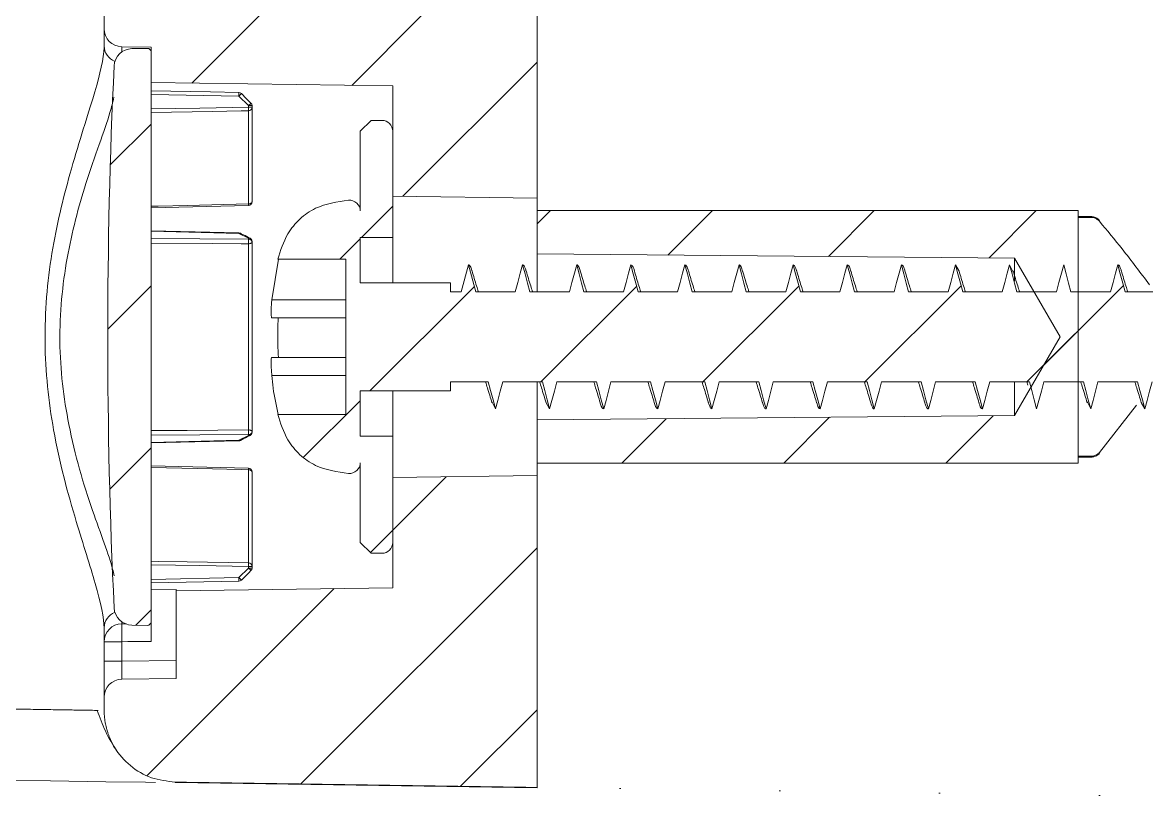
# Model space of a CAD drawing. Extents: x 1522 to 1942, y -990 to -693.
# Drawn here: x 1758.82 to 1765.05, y -825.27 to -820.87 of the extents above; entities that cross this region are included whole.
import ezdxf

# ---------------------------------------------------------------- set-up
doc = ezdxf.new("R2010")
doc.units = 0
doc.header["$LTSCALE"] = 7
doc.header["$MEASUREMENT"] = 0
doc.layers.get('0').update_dxf_attribs({"color": 2, "linetype": 'CONTINUOUS'})
pattern_1 = [(45, (1635.147, -811.1122), (-0.4490128, 0.4490128), [])]

msp = doc.modelspace()

# ---------------------------------------------------------------- hatches: boundary and pattern name
at = {"linetype": 'Continuous', "lineweight": 0}
h = msp.add_hatch(dxfattribs=at)
h.set_pattern_fill('ANSI31', color=2, scale=0.2, style=0)
h.set_pattern_definition(pattern_1)
edge = h.paths.add_edge_path(flags=0)
edge.add_line((1759.531, -801.022), (1759.531, -801.2184))
edge.add_line((1759.531, -801.2184), (1759.3696, -801.2206))
edge.add_arc((1759.371, -801.3206), 0.1, 90.8, 180)
edge.add_line((1759.271, -801.3206), (1759.271, -820.9034))
edge.add_arc((1759.371, -820.9034), 0.1, 180, 269.2)
edge.add_line((1759.3696, -821.0034), (1759.531, -821.0057))
edge.add_line((1759.531, -821.0057), (1759.531, -821.202))
edge.add_line((1759.531, -821.202), (1760.871, -821.2207))
edge.add_line((1760.871, -821.2207), (1760.871, -821.832))
edge.add_line((1760.871, -821.832), (1761.671, -821.8432))
edge.add_line((1761.671, -821.8432), (1761.671, -820.8344))
edge.add_line((1761.671, -820.8344), (1760.2682, -820.8148))
edge.add_arc((1760.271, -820.6148), 0.2, 180, 269.2, ccw=False)
edge.add_line((1760.071, -820.6148), (1760.071, -801.6093))
edge.add_arc((1760.271, -801.6093), 0.2, 90.8, 180, ccw=False)
edge.add_line((1760.2682, -801.4093), (1761.671, -801.3897))
edge.add_line((1761.671, -801.3897), (1761.671, -800.2009))
edge.add_line((1761.671, -800.2009), (1760.871, -800.212))
edge.add_line((1760.871, -800.212), (1760.871, -801.0033))
edge.add_line((1760.871, -801.0033), (1759.531, -801.022))
h = msp.add_hatch(dxfattribs=at)
h.set_pattern_fill('ANSI31', color=2, scale=0.2, style=0)
h.set_pattern_definition(pattern_1)
edge = h.paths.add_edge_path(flags=0)
edge.add_arc((1759.4263, -821.1139), 0.1, 91, 177.29803)
edge.add_arc((1791.1715, -822.612), 31.8805, 177.29803, 182.70197)
edge.add_arc((1759.4263, -824.1102), 0.1, 182.70197, 269)
edge.add_line((1759.4246, -824.2102), (1759.5107, -824.2117))
edge.add_arc((1759.511, -824.1917), 0.02, 269, 360)
edge.add_line((1759.531, -824.1917), (1759.531, -821.0324))
edge.add_arc((1759.511, -821.0324), 0.02, 0, 91)
edge.add_line((1759.5107, -821.0124), (1759.4246, -821.0139))
h = msp.add_hatch(dxfattribs=at)
h.set_pattern_fill('ANSI31', color=2, scale=0.2, style=0)
h.set_pattern_definition(pattern_1)
edge = h.paths.add_edge_path(flags=0)
edge.add_line((1761.291, -822.212), (1761.2508, -822.362))
edge.add_line((1761.2508, -822.362), (1761.191, -822.362))
edge.add_line((1761.191, -822.362), (1761.191, -822.312))
edge.add_line((1761.191, -822.312), (1760.691, -822.312))
edge.add_line((1760.691, -822.312), (1760.691, -822.062))
edge.add_line((1760.691, -822.062), (1760.871, -822.062))
edge.add_line((1760.871, -822.062), (1760.871, -821.472))
edge.add_arc((1760.811, -821.472), 0.06, 0, 90)
edge.add_line((1760.811, -821.412), (1760.751, -821.412))
edge.add_line((1760.751, -821.412), (1760.691, -821.472))
edge.add_line((1760.691, -821.472), (1760.691, -821.9142))
edge.add_arc((1760.631, -821.9142), 0.06, 0, 94.37793)
edge.add_spline(control_points=[(1760.6264, -821.8544), (1760.404, -821.8714), (1760.288, -821.9804), (1760.2333, -822.182)], knot_values=[0.055884, 0.055884, 0.055884, 0.055884, 0.659342, 0.659342, 0.659342, 0.659342], weights=[1, 1, 1, 1], degree=3, periodic=0)
edge.add_line((1760.2333, -822.182), (1760.611, -822.182))
edge.add_line((1760.611, -822.182), (1760.611, -823.042))
edge.add_line((1760.611, -823.042), (1760.2333, -823.042))
edge.add_spline(control_points=[(1760.2333, -823.042), (1760.288, -823.2436), (1760.404, -823.3526), (1760.6264, -823.3697)], knot_values=[0.340658, 0.340658, 0.340658, 0.340658, 0.944116, 0.944116, 0.944116, 0.944116], weights=[1, 1, 1, 1], degree=3, periodic=0)
edge.add_arc((1760.631, -823.3098), 0.06, 265.62207, 360)
edge.add_line((1760.691, -823.3098), (1760.691, -823.752))
edge.add_line((1760.691, -823.752), (1760.751, -823.812))
edge.add_line((1760.751, -823.812), (1760.811, -823.812))
edge.add_arc((1760.811, -823.752), 0.06, 270, 360)
edge.add_line((1760.871, -823.752), (1760.871, -823.162))
edge.add_line((1760.871, -823.162), (1760.691, -823.162))
edge.add_line((1760.691, -823.162), (1760.691, -822.912))
edge.add_line((1760.691, -822.912), (1761.191, -822.912))
edge.add_line((1761.191, -822.912), (1761.191, -822.862))
edge.add_line((1761.191, -822.862), (1761.4008, -822.862))
edge.add_line((1761.4008, -822.862), (1761.441, -823.012))
edge.add_line((1761.441, -823.012), (1761.4812, -822.862))
edge.add_line((1761.4812, -822.862), (1761.7008, -822.862))
edge.add_line((1761.7008, -822.862), (1761.741, -823.012))
edge.add_line((1761.741, -823.012), (1761.7812, -822.862))
edge.add_line((1761.7812, -822.862), (1762.0008, -822.862))
edge.add_line((1762.0008, -822.862), (1762.041, -823.012))
edge.add_line((1762.041, -823.012), (1762.0812, -822.862))
edge.add_line((1762.0812, -822.862), (1762.3008, -822.862))
edge.add_line((1762.3008, -822.862), (1762.341, -823.012))
edge.add_line((1762.341, -823.012), (1762.3812, -822.862))
edge.add_line((1762.3812, -822.862), (1762.6008, -822.862))
edge.add_line((1762.6008, -822.862), (1762.641, -823.012))
edge.add_line((1762.641, -823.012), (1762.6812, -822.862))
edge.add_line((1762.6812, -822.862), (1762.9008, -822.862))
edge.add_line((1762.9008, -822.862), (1762.941, -823.012))
edge.add_line((1762.941, -823.012), (1762.9812, -822.862))
edge.add_line((1762.9812, -822.862), (1763.2008, -822.862))
edge.add_line((1763.2008, -822.862), (1763.241, -823.012))
edge.add_line((1763.241, -823.012), (1763.2812, -822.862))
edge.add_line((1763.2812, -822.862), (1763.5008, -822.862))
edge.add_line((1763.5008, -822.862), (1763.541, -823.012))
edge.add_line((1763.541, -823.012), (1763.5812, -822.862))
edge.add_line((1763.5812, -822.862), (1763.8008, -822.862))
edge.add_line((1763.8008, -822.862), (1763.841, -823.012))
edge.add_line((1763.841, -823.012), (1763.8812, -822.862))
edge.add_line((1763.8812, -822.862), (1764.1008, -822.862))
edge.add_line((1764.1008, -822.862), (1764.141, -823.012))
edge.add_line((1764.141, -823.012), (1764.1812, -822.862))
edge.add_line((1764.1812, -822.862), (1764.4008, -822.862))
edge.add_line((1764.4008, -822.862), (1764.441, -823.012))
edge.add_line((1764.441, -823.012), (1764.4812, -822.862))
edge.add_line((1764.4812, -822.862), (1764.7008, -822.862))
edge.add_line((1764.7008, -822.862), (1764.741, -823.012))
edge.add_line((1764.741, -823.012), (1764.7812, -822.862))
edge.add_line((1764.7812, -822.862), (1765.0008, -822.862))
edge.add_line((1765.0008, -822.862), (1765.041, -823.012))
edge.add_line((1765.041, -823.012), (1765.0812, -822.862))
edge.add_line((1765.0812, -822.862), (1765.3008, -822.862))
edge.add_line((1765.3008, -822.862), (1765.341, -823.012))
edge.add_line((1765.341, -823.012), (1765.3812, -822.862))
edge.add_line((1765.3812, -822.862), (1765.6008, -822.862))
edge.add_line((1765.6008, -822.862), (1765.641, -823.012))
edge.add_line((1765.641, -823.012), (1765.6812, -822.862))
edge.add_line((1765.6812, -822.862), (1765.9008, -822.862))
edge.add_line((1765.9008, -822.862), (1765.941, -823.012))
edge.add_line((1765.941, -823.012), (1765.9812, -822.862))
edge.add_line((1765.9812, -822.862), (1766.2008, -822.862))
edge.add_line((1766.2008, -822.862), (1766.241, -823.012))
edge.add_line((1766.241, -823.012), (1766.2812, -822.862))
edge.add_line((1766.2812, -822.862), (1766.5008, -822.862))
edge.add_line((1766.5008, -822.862), (1766.541, -823.012))
edge.add_line((1766.541, -823.012), (1766.5812, -822.862))
edge.add_line((1766.5812, -822.862), (1766.8008, -822.862))
edge.add_line((1766.8008, -822.862), (1766.841, -823.012))
edge.add_line((1766.841, -823.012), (1766.8812, -822.862))
edge.add_line((1766.8812, -822.862), (1767.1008, -822.862))
edge.add_line((1767.1008, -822.862), (1767.141, -823.012))
edge.add_line((1767.141, -823.012), (1767.1812, -822.862))
edge.add_line((1767.1812, -822.862), (1767.4008, -822.862))
edge.add_line((1767.4008, -822.862), (1767.441, -823.012))
edge.add_line((1767.441, -823.012), (1767.4812, -822.862))
edge.add_line((1767.4812, -822.862), (1767.7008, -822.862))
edge.add_line((1767.7008, -822.862), (1767.741, -823.012))
edge.add_line((1767.741, -823.012), (1767.7812, -822.862))
edge.add_line((1767.7812, -822.862), (1767.858, -822.862))
edge.add_line((1767.858, -822.862), (1767.9219, -822.8251))
edge.add_line((1767.9219, -822.8251), (1767.941, -822.8966))
edge.add_line((1767.941, -822.8966), (1767.9672, -822.799))
edge.add_line((1767.9672, -822.799), (1768.291, -822.612))
edge.add_line((1768.291, -822.612), (1767.8672, -822.3673))
edge.add_line((1767.8672, -822.3673), (1767.841, -822.2698))
edge.add_line((1767.841, -822.2698), (1767.8163, -822.362))
edge.add_line((1767.8163, -822.362), (1767.6312, -822.362))
edge.add_line((1767.6312, -822.362), (1767.591, -822.212))
edge.add_line((1767.591, -822.212), (1767.5508, -822.362))
edge.add_line((1767.5508, -822.362), (1767.3312, -822.362))
edge.add_line((1767.3312, -822.362), (1767.291, -822.212))
edge.add_line((1767.291, -822.212), (1767.2508, -822.362))
edge.add_line((1767.2508, -822.362), (1767.0312, -822.362))
edge.add_line((1767.0312, -822.362), (1766.991, -822.212))
edge.add_line((1766.991, -822.212), (1766.9508, -822.362))
edge.add_line((1766.9508, -822.362), (1766.7312, -822.362))
edge.add_line((1766.7312, -822.362), (1766.691, -822.212))
edge.add_line((1766.691, -822.212), (1766.6508, -822.362))
edge.add_line((1766.6508, -822.362), (1766.4312, -822.362))
edge.add_line((1766.4312, -822.362), (1766.391, -822.212))
edge.add_line((1766.391, -822.212), (1766.3508, -822.362))
edge.add_line((1766.3508, -822.362), (1766.1312, -822.362))
edge.add_line((1766.1312, -822.362), (1766.091, -822.212))
edge.add_line((1766.091, -822.212), (1766.0508, -822.362))
edge.add_line((1766.0508, -822.362), (1765.8312, -822.362))
edge.add_line((1765.8312, -822.362), (1765.791, -822.212))
edge.add_line((1765.791, -822.212), (1765.7508, -822.362))
edge.add_line((1765.7508, -822.362), (1765.5312, -822.362))
edge.add_line((1765.5312, -822.362), (1765.491, -822.212))
edge.add_line((1765.491, -822.212), (1765.4508, -822.362))
edge.add_line((1765.4508, -822.362), (1765.2312, -822.362))
edge.add_line((1765.2312, -822.362), (1765.191, -822.212))
edge.add_line((1765.191, -822.212), (1765.1508, -822.362))
edge.add_line((1765.1508, -822.362), (1764.9312, -822.362))
edge.add_line((1764.9312, -822.362), (1764.891, -822.212))
edge.add_line((1764.891, -822.212), (1764.8508, -822.362))
edge.add_line((1764.8508, -822.362), (1764.6312, -822.362))
edge.add_line((1764.6312, -822.362), (1764.591, -822.212))
edge.add_line((1764.591, -822.212), (1764.5508, -822.362))
edge.add_line((1764.5508, -822.362), (1764.3312, -822.362))
edge.add_line((1764.3312, -822.362), (1764.291, -822.212))
edge.add_line((1764.291, -822.212), (1764.2508, -822.362))
edge.add_line((1764.2508, -822.362), (1764.0312, -822.362))
edge.add_line((1764.0312, -822.362), (1763.991, -822.212))
edge.add_line((1763.991, -822.212), (1763.9508, -822.362))
edge.add_line((1763.9508, -822.362), (1763.7312, -822.362))
edge.add_line((1763.7312, -822.362), (1763.691, -822.212))
edge.add_line((1763.691, -822.212), (1763.6508, -822.362))
edge.add_line((1763.6508, -822.362), (1763.4312, -822.362))
edge.add_line((1763.4312, -822.362), (1763.391, -822.212))
edge.add_line((1763.391, -822.212), (1763.3508, -822.362))
edge.add_line((1763.3508, -822.362), (1763.1312, -822.362))
edge.add_line((1763.1312, -822.362), (1763.091, -822.212))
edge.add_line((1763.091, -822.212), (1763.0508, -822.362))
edge.add_line((1763.0508, -822.362), (1762.8312, -822.362))
edge.add_line((1762.8312, -822.362), (1762.791, -822.212))
edge.add_line((1762.791, -822.212), (1762.7508, -822.362))
edge.add_line((1762.7508, -822.362), (1762.5312, -822.362))
edge.add_line((1762.5312, -822.362), (1762.491, -822.212))
edge.add_line((1762.491, -822.212), (1762.4508, -822.362))
edge.add_line((1762.4508, -822.362), (1762.2312, -822.362))
edge.add_line((1762.2312, -822.362), (1762.191, -822.212))
edge.add_line((1762.191, -822.212), (1762.1508, -822.362))
edge.add_line((1762.1508, -822.362), (1761.9312, -822.362))
edge.add_line((1761.9312, -822.362), (1761.891, -822.212))
edge.add_line((1761.891, -822.212), (1761.8508, -822.362))
edge.add_line((1761.8508, -822.362), (1761.6312, -822.362))
edge.add_line((1761.6312, -822.362), (1761.591, -822.212))
edge.add_line((1761.591, -822.212), (1761.5508, -822.362))
edge.add_line((1761.5508, -822.362), (1761.3312, -822.362))
edge.add_line((1761.3312, -822.362), (1761.291, -822.212))
h = msp.add_hatch(dxfattribs=at)
h.set_pattern_fill('ANSI31', color=2, scale=0.2, style=0)
h.set_pattern_definition(pattern_1)
h.paths.add_polyline_path([(1761.671, -823.312), (1764.671, -823.312), (1764.671, -821.912), (1761.671, -821.912), (1761.671, -822.152), (1764.3188, -822.1751), (1764.571, -822.612), (1764.3188, -823.0489), (1761.671, -823.072)], flags=0)
h = msp.add_hatch(dxfattribs=at)
h.set_pattern_fill('ANSI31', color=2, scale=0.2, style=0)
h.set_pattern_definition(pattern_1)
edge = h.paths.add_edge_path(flags=0)
edge.add_ellipse((1768.8507, -822.612), major_axis=(-186.2173, 2.6003), ratio=0.01396082, start_angle=87.183802, end_angle=87.801568)
edge.add_line((1761.671, -825.1101), (1761.671, -823.3809))
edge.add_line((1761.671, -823.3809), (1760.871, -823.392))
edge.add_line((1760.871, -823.392), (1760.871, -824.0033))
edge.add_line((1760.871, -824.0033), (1759.671, -824.0201))
edge.add_line((1759.671, -824.0201), (1759.671, -824.5064))
edge.add_line((1759.671, -824.5064), (1759.3696, -824.5106))
edge.add_arc((1759.371, -824.6106), 0.1, 90.8, 180)
edge.add_line((1759.271, -824.6106), (1759.271, -824.6803))
edge.add_spline(control_points=[(1759.271, -824.6803), (1759.271, -824.6895), (1759.2713, -824.6987), (1759.272, -824.7078), (1759.2721, -824.7106), (1759.2724, -824.7133), (1759.2726, -824.7161), (1759.2731, -824.7216), (1759.2737, -824.7271), (1759.2744, -824.7326), (1759.2751, -824.738), (1759.276, -824.7435), (1759.2769, -824.7489), (1759.2774, -824.7517), (1759.2779, -824.7544), (1759.2784, -824.7571), (1759.2795, -824.7625), (1759.2807, -824.7679), (1759.2819, -824.7733), (1759.2832, -824.7786), (1759.2846, -824.784), (1759.2861, -824.7893), (1759.2869, -824.792), (1759.2876, -824.7946), (1759.2884, -824.7973), (1759.29, -824.8025), (1759.2918, -824.8078), (1759.2936, -824.813), (1759.2954, -824.8182), (1759.2974, -824.8234), (1759.2994, -824.8285), (1759.3076, -824.8491), (1759.3175, -824.8691), (1759.329, -824.888), (1759.3522, -824.9263), (1759.3823, -824.9611), (1759.4168, -824.9896), (1759.4513, -825.018), (1759.4912, -825.0409), (1759.5332, -825.0563), (1759.5752, -825.0718), (1759.6204, -825.0802), (1759.6652, -825.0808)], knot_values=[0, 0, 0, 0, 0.000138, 0.000138, 0.000138, 0.000179, 0.000179, 0.000179, 0.000262, 0.000262, 0.000262, 0.000345, 0.000345, 0.000345, 0.000386, 0.000386, 0.000386, 0.000469, 0.000469, 0.000469, 0.000552, 0.000552, 0.000552, 0.000593, 0.000593, 0.000593, 0.000676, 0.000676, 0.000676, 0.000759, 0.000759, 0.000759, 0.001092, 0.001092, 0.001092, 0.001773, 0.001773, 0.001773, 0.002453, 0.002453, 0.002453, 0.003133, 0.003133, 0.003133, 0.003133], weights=[1, 1, 1, 1, 1, 1, 1, 1, 1, 1, 1, 1, 1, 1, 1, 1, 1, 1, 1, 1, 1, 1, 1, 1, 1, 1, 1, 1, 1, 1, 1, 1, 1, 1, 1, 1, 1, 1, 1, 1, 1, 1, 1], degree=3, periodic=0)

# ---------------------------------------------------------------- linework, layer by layer
at = {"color": 7, "linetype": 'Continuous', "lineweight": 15}
for p, q in [((1759.271, -820.9034), (1759.271, -801.3206)), ((1761.671, -820.8344), (1761.671, -821.8432)), ((1759.271, -820.9984), (1759.271, -820.9034)), ((1759.531, -821.0057), (1759.3696, -821.0034)), ((1759.5107, -821.0124), (1759.4246, -821.0139)), ((1759.531, -821.202), (1759.531, -821.0057)), ((1759.531, -824.1917), (1759.531, -821.0324)), ((1759.531, -821.202), (1760.871, -821.2207)), ((1760.871, -821.832), (1760.871, -821.2207)), ((1760.0185, -821.2767), (1759.531, -821.2674)), ((1760.0714, -821.3299), (1760.0185, -821.2767)), ((1760.0714, -821.3392), (1760.0714, -821.3299)), ((1760.091, -821.3299), (1760.0714, -821.3299)), ((1760.0714, -821.3392), (1760.091, -821.3392)), ((1760.091, -821.3299), (1760.091, -821.3392)), ((1760.091, -821.3392), (1760.091, -821.8635)), ((1760.0714, -821.8752), (1760.0714, -821.3591)), ((1760.691, -821.472), (1760.751, -821.412)), ((1760.811, -821.412), (1760.751, -821.412)), ((1760.691, -821.472), (1760.691, -821.9142)), ((1760.871, -821.472), (1760.871, -822.062)), ((1760.871, -821.832), (1761.671, -821.8432)), ((1761.671, -821.912), (1761.671, -821.8432)), ((1759.531, -821.896), (1760.0715, -821.8836)), ((1761.671, -821.912), (1764.671, -821.912)), ((1761.671, -822.152), (1761.671, -821.912)), ((1764.671, -823.312), (1764.671, -821.912)), ((1764.671, -821.9452), (1764.7441, -821.9452)), ((1764.7441, -821.95), (1764.671, -821.95)), ((1760.0185, -822.0383), (1759.531, -822.0263)), ((1760.0714, -822.0657), (1760.0185, -822.0383)), ((1760.0714, -822.0704), (1760.0714, -822.0657)), ((1760.0714, -823.1282), (1760.0714, -822.0959)), ((1760.091, -822.0831), (1760.091, -822.0877)), ((1760.091, -822.0877), (1760.091, -823.1364)), ((1760.871, -822.062), (1760.691, -822.062)), ((1760.691, -822.312), (1760.691, -822.062)), ((1760.871, -822.312), (1760.871, -822.062)), ((1761.671, -822.152), (1761.671, -822.362)), ((1761.671, -822.152), (1764.3188, -822.1751)), ((1760.2004, -822.4059), (1760.2375, -822.182)), ((1760.2333, -822.182), (1760.611, -822.182)), ((1760.611, -823.042), (1760.611, -822.182)), ((1761.291, -822.212), (1761.2508, -822.362)), ((1761.3312, -822.362), (1761.291, -822.212)), ((1763.991, -822.212), (1764.0112, -822.2487)), ((1764.291, -822.212), (1764.3114, -822.2529)), ((1764.3188, -822.1751), (1764.3188, -822.3041)), ((1764.3188, -822.1751), (1764.571, -822.612)), ((1761.191, -822.312), (1760.691, -822.312)), ((1761.191, -822.362), (1761.191, -822.312)), ((1760.611, -822.4059), (1760.2004, -822.4059)), ((1761.2508, -822.362), (1761.191, -822.362)), ((1761.5508, -822.362), (1761.3312, -822.362)), ((1761.8508, -822.362), (1761.6312, -822.362)), ((1762.1508, -822.362), (1761.9312, -822.362)), ((1762.4508, -822.362), (1762.2312, -822.362)), ((1762.7508, -822.362), (1762.5312, -822.362)), ((1763.0508, -822.362), (1762.8312, -822.362)), ((1763.3508, -822.362), (1763.1312, -822.362)), ((1763.6508, -822.362), (1763.4312, -822.362)), ((1763.9508, -822.362), (1763.7312, -822.362)), ((1764.2508, -822.362), (1764.0312, -822.362)), ((1764.5508, -822.362), (1764.3312, -822.362)), ((1764.8508, -822.362), (1764.6312, -822.362)), ((1765.1508, -822.362), (1764.9312, -822.362)), ((1760.611, -822.5059), (1760.2007, -822.5059)), ((1764.571, -822.612), (1764.3188, -823.0489)), ((1760.611, -822.7259), (1760.2004, -822.7259)), ((1760.611, -822.8259), (1760.2007, -822.8259)), ((1760.691, -822.912), (1761.191, -822.912)), ((1760.691, -823.162), (1760.691, -822.912)), ((1760.871, -823.162), (1760.871, -822.912)), ((1761.191, -822.862), (1761.4008, -822.862)), ((1761.191, -822.912), (1761.191, -822.862)), ((1761.4812, -822.862), (1761.7008, -822.862)), ((1761.671, -822.862), (1761.671, -823.072)), ((1761.7812, -822.862), (1762.0008, -822.862)), ((1762.0812, -822.862), (1762.3008, -822.862)), ((1762.3812, -822.862), (1762.6008, -822.862)), ((1762.6812, -822.862), (1762.9008, -822.862)), ((1762.9812, -822.862), (1763.2008, -822.862)), ((1763.2812, -822.862), (1763.5008, -822.862)), ((1763.5812, -822.862), (1763.8008, -822.862)), ((1763.8812, -822.862), (1764.1008, -822.862)), ((1764.1812, -822.862), (1764.4008, -822.862)), ((1764.3188, -822.862), (1764.3188, -823.0489)), ((1764.3858, -822.862), (1764.3915, -822.88)), ((1764.4812, -822.862), (1764.7008, -822.862)), ((1764.7812, -822.862), (1765.0008, -822.862)), ((1761.4206, -822.9701), (1761.441, -823.012)), ((1761.7208, -822.9743), (1761.741, -823.012)), ((1764.7207, -822.9711), (1764.741, -823.012)), ((1765.0209, -822.9754), (1765.041, -823.012)), ((1764.7889, -823.2527), (1764.9955, -822.9908)), ((1760.611, -823.042), (1760.2333, -823.042)), ((1764.3188, -823.0489), (1761.671, -823.072)), ((1761.671, -823.312), (1761.671, -823.072)), ((1760.0185, -823.1857), (1760.0714, -823.1583)), ((1760.0714, -823.1583), (1760.0714, -823.1537)), ((1760.091, -823.1364), (1760.091, -823.141)), ((1760.691, -823.162), (1760.871, -823.162)), ((1760.871, -823.162), (1760.871, -823.752)), ((1759.531, -823.1978), (1760.0185, -823.1857)), ((1759.531, -823.2004), (1760.0187, -823.1884)), ((1764.671, -823.274), (1764.7441, -823.274)), ((1764.7441, -823.2789), (1764.671, -823.2789)), ((1760.0715, -823.3405), (1759.531, -823.328)), ((1760.0714, -823.865), (1760.0714, -823.3488)), ((1760.691, -823.3098), (1760.691, -823.752)), ((1764.671, -823.312), (1761.671, -823.312)), ((1761.671, -823.3809), (1761.671, -823.312)), ((1760.091, -823.3605), (1760.091, -823.8849)), ((1761.671, -823.3809), (1760.871, -823.392)), ((1760.871, -824.0033), (1760.871, -823.392)), ((1761.671, -823.3809), (1761.671, -825.1101)), ((1760.751, -823.812), (1760.691, -823.752)), ((1760.751, -823.812), (1760.811, -823.812)), ((1760.0185, -823.9473), (1760.0714, -823.8941)), ((1760.0714, -823.8941), (1760.0714, -823.8849)), ((1760.091, -823.8849), (1760.0714, -823.8849)), ((1760.0714, -823.8941), (1760.091, -823.8941)), ((1760.091, -823.8849), (1760.091, -823.8941)), ((1759.531, -823.9567), (1760.0185, -823.9473)), ((1759.531, -823.9767), (1760.0185, -823.9673)), ((1759.531, -824.0144), (1759.671, -824.0126)), ((1760.871, -824.0033), (1759.671, -824.0201)), ((1759.671, -824.0126), (1759.671, -824.0201)), ((1759.671, -824.0201), (1759.671, -824.5064)), ((1759.4246, -824.2102), (1759.5107, -824.2117)), ((1759.531, -824.1917), (1759.531, -824.3005)), ((1759.271, -824.3025), (1759.271, -824.2257)), ((1759.3696, -824.3025), (1759.271, -824.3025)), ((1759.271, -824.4107), (1759.271, -824.3025)), ((1759.3696, -824.3025), (1759.3696, -824.4107)), ((1759.3696, -824.4107), (1759.671, -824.4064)), ((1759.3696, -824.4107), (1759.271, -824.4107)), ((1759.271, -824.6106), (1759.271, -824.4107)), ((1759.671, -824.5064), (1759.3696, -824.5106)), ((1759.271, -824.6803), (1759.271, -824.6106)), ((1759.271, -824.6803), (1759.271, -824.6841)), ((1758.9742, -825.0744), (1758.5967, -825.0691)), ((1759.2807, -825.0786), (1758.9742, -825.0744)), ((1759.4996, -825.0817), (1759.2807, -825.0786)), ((1759.556, -825.0825), (1759.4996, -825.0817)), ((1759.6652, -825.0809), (1759.6654, -825.084)), ((1761.671, -825.112), (1759.6654, -825.084)), ((1761.671, -825.1101), (1761.671, -825.112))]:
    msp.add_line(p, q, dxfattribs=at)
at = {"color": 8, "linetype": 'Continuous', "lineweight": 15}
for p, q in [((1759.3696, -821.0034), (1759.3696, -821.0315)), ((1759.3696, -824.1925), (1759.3696, -824.2035)), ((1759.3696, -824.2035), (1759.3933, -824.2032)), ((1759.528, -824.2016), (1759.531, -824.2016))]:
    msp.add_line(p, q, dxfattribs=at)
at = {"color": 7, "linetype": 'Continuous', "lineweight": 15, "flags": 128}
for points in [[(1760.0185, -821.2567), (1759.8613, -821.2537), (1759.531, -821.2474)], [(1759.531, -821.3477), (1759.8009, -821.3434), (1760.0714, -821.3392)], [(1760.0714, -821.3591), (1760.0314, -821.3597), (1759.8714, -821.3622), (1759.531, -821.3676)], [(1759.531, -821.8875), (1759.571, -821.8866), (1759.731, -821.883), (1760.0714, -821.8752)], [(1760.0714, -821.8752), (1760.0752, -821.8749), (1760.0789, -821.8743), (1760.0823, -821.8732), (1760.0853, -821.8717), (1760.0877, -821.8699), (1760.0895, -821.8679), (1760.0906, -821.8658), (1760.091, -821.8635)], [(1760.0187, -822.0357), (1759.8565, -822.0317), (1759.531, -822.0236)], [(1759.531, -822.0665), (1759.8009, -822.0684), (1760.0714, -822.0704)], [(1760.0714, -822.0959), (1760.0314, -822.0956), (1759.8714, -822.0945), (1759.531, -822.0921)], [(1760.091, -822.0877), (1760.0906, -822.0893), (1760.0895, -822.0908), (1760.0877, -822.0922), (1760.0853, -822.0934), (1760.0823, -822.0944), (1760.0789, -822.0952), (1760.0752, -822.0957), (1760.0714, -822.0959)], [(1761.591, -822.212), (1761.5782, -822.2597), (1761.5645, -822.3109), (1761.5508, -822.362)], [(1761.6312, -822.362), (1761.6184, -822.3144), (1761.6047, -822.2632), (1761.591, -822.212)], [(1761.891, -822.212), (1761.8782, -822.2597), (1761.8645, -822.3109), (1761.8508, -822.362)], [(1761.9312, -822.362), (1761.9184, -822.3144), (1761.9047, -822.2632), (1761.891, -822.212)], [(1762.191, -822.212), (1762.1782, -822.2597), (1762.1645, -822.3109), (1762.1508, -822.362)], [(1762.2312, -822.362), (1762.2184, -822.3144), (1762.2047, -822.2632), (1762.191, -822.212)], [(1762.491, -822.212), (1762.4782, -822.2597), (1762.4645, -822.3109), (1762.4508, -822.362)], [(1762.5312, -822.362), (1762.5184, -822.3144), (1762.5047, -822.2632), (1762.491, -822.212)], [(1762.791, -822.212), (1762.7782, -822.2597), (1762.7645, -822.3109), (1762.7508, -822.362)], [(1762.8312, -822.362), (1762.8184, -822.3144), (1762.8047, -822.2632), (1762.791, -822.212)], [(1763.091, -822.212), (1763.0782, -822.2597), (1763.0645, -822.3109), (1763.0508, -822.362)], [(1763.1312, -822.362), (1763.1184, -822.3144), (1763.1047, -822.2632), (1763.091, -822.212)], [(1763.391, -822.212), (1763.3782, -822.2597), (1763.3645, -822.3109), (1763.3508, -822.362)], [(1763.4312, -822.362), (1763.4184, -822.3144), (1763.4047, -822.2632), (1763.391, -822.212)], [(1763.691, -822.212), (1763.6782, -822.2597), (1763.6645, -822.3109), (1763.6508, -822.362)], [(1763.7312, -822.362), (1763.7184, -822.3144), (1763.7047, -822.2632), (1763.691, -822.212)], [(1763.991, -822.212), (1763.9782, -822.2597), (1763.9645, -822.3109), (1763.9508, -822.362)], [(1764.0312, -822.362), (1764.0184, -822.3144), (1764.0047, -822.2632), (1763.991, -822.212)], [(1764.291, -822.212), (1764.2782, -822.2597), (1764.2645, -822.3109), (1764.2508, -822.362)], [(1764.3312, -822.362), (1764.3184, -822.3144), (1764.3047, -822.2632), (1764.291, -822.212)], [(1764.591, -822.212), (1764.5782, -822.2597), (1764.5645, -822.3109), (1764.5508, -822.362)], [(1764.6312, -822.362), (1764.6184, -822.3144), (1764.6047, -822.2632), (1764.591, -822.212)], [(1764.891, -822.212), (1764.8782, -822.2597), (1764.8645, -822.3109), (1764.8508, -822.362)], [(1764.9312, -822.362), (1764.9184, -822.3144), (1764.9047, -822.2632), (1764.891, -822.212)], [(1761.4008, -822.862), (1761.4136, -822.9097), (1761.4273, -822.9609), (1761.441, -823.012)], [(1761.441, -823.012), (1761.4538, -822.9644), (1761.4675, -822.9132), (1761.4812, -822.862)], [(1761.7008, -822.862), (1761.7136, -822.9097), (1761.7273, -822.9609), (1761.741, -823.012)], [(1761.741, -823.012), (1761.7538, -822.9644), (1761.7675, -822.9132), (1761.7812, -822.862)], [(1762.0008, -822.862), (1762.0136, -822.9097), (1762.0273, -822.9609), (1762.041, -823.012)], [(1762.041, -823.012), (1762.0538, -822.9644), (1762.0675, -822.9132), (1762.0812, -822.862)], [(1762.3008, -822.862), (1762.3136, -822.9097), (1762.3273, -822.9609), (1762.341, -823.012)], [(1762.341, -823.012), (1762.3538, -822.9644), (1762.3675, -822.9132), (1762.3812, -822.862)], [(1762.6008, -822.862), (1762.6136, -822.9097), (1762.6273, -822.9609), (1762.641, -823.012)], [(1762.641, -823.012), (1762.6538, -822.9644), (1762.6675, -822.9132), (1762.6812, -822.862)], [(1762.9008, -822.862), (1762.9136, -822.9097), (1762.9273, -822.9609), (1762.941, -823.012)], [(1762.941, -823.012), (1762.9538, -822.9644), (1762.9675, -822.9132), (1762.9812, -822.862)], [(1763.2008, -822.862), (1763.2136, -822.9097), (1763.2273, -822.9609), (1763.241, -823.012)], [(1763.241, -823.012), (1763.2538, -822.9644), (1763.2675, -822.9132), (1763.2812, -822.862)], [(1763.5008, -822.862), (1763.5136, -822.9097), (1763.5273, -822.9609), (1763.541, -823.012)], [(1763.541, -823.012), (1763.5538, -822.9644), (1763.5675, -822.9132), (1763.5812, -822.862)], [(1763.8008, -822.862), (1763.8136, -822.9097), (1763.8273, -822.9609), (1763.841, -823.012)], [(1763.841, -823.012), (1763.8538, -822.9644), (1763.8675, -822.9132), (1763.8812, -822.862)], [(1764.1008, -822.862), (1764.1136, -822.9097), (1764.1273, -822.9609), (1764.141, -823.012)], [(1764.141, -823.012), (1764.1538, -822.9644), (1764.1675, -822.9132), (1764.1812, -822.862)], [(1764.4008, -822.862), (1764.4136, -822.9097), (1764.4273, -822.9609), (1764.441, -823.012)], [(1764.441, -823.012), (1764.4538, -822.9644), (1764.4675, -822.9132), (1764.4812, -822.862)], [(1764.7008, -822.862), (1764.7136, -822.9097), (1764.7273, -822.9609), (1764.741, -823.012)], [(1764.741, -823.012), (1764.7538, -822.9644), (1764.7675, -822.9132), (1764.7812, -822.862)], [(1765.0008, -822.862), (1765.0136, -822.9097), (1765.0273, -822.9609), (1765.041, -823.012)], [(1765.041, -823.012), (1765.0538, -822.9644), (1765.0675, -822.9132), (1765.0812, -822.862)], [(1759.531, -823.1319), (1759.571, -823.1317), (1759.731, -823.1306), (1760.0714, -823.1282)], [(1760.0714, -823.1537), (1759.8009, -823.1556), (1759.531, -823.1576)], [(1760.0714, -823.1282), (1760.0752, -823.1284), (1760.0789, -823.1288), (1760.0823, -823.1296), (1760.0853, -823.1306), (1760.0877, -823.1319), (1760.0895, -823.1333), (1760.0906, -823.1348), (1760.091, -823.1364)], [(1760.0714, -823.3488), (1760.0314, -823.3479), (1759.8714, -823.3443), (1759.531, -823.3365)], [(1760.091, -823.3605), (1760.0906, -823.3583), (1760.0895, -823.3561), (1760.0877, -823.3541), (1760.0853, -823.3523), (1760.0823, -823.3509), (1760.0789, -823.3498), (1760.0752, -823.3491), (1760.0714, -823.3488)], [(1759.531, -823.8564), (1759.571, -823.8571), (1759.731, -823.8596), (1760.0714, -823.865)], [(1760.0714, -823.8849), (1759.8009, -823.8806), (1759.531, -823.8763)], [(1759.531, -824.3005), (1759.4021, -824.3021), (1759.3696, -824.3025)]]:
    msp.add_lwpolyline(points, dxfattribs=at)
at = {"color": 7, "linetype": 'Continuous', "lineweight": 15}
for centre, radius, start, end in [((1759.371, -820.9034), 0.1, 180, 269.2), ((1759.4263, -821.1139), 0.1, 91, 177.29803), ((1759.511, -821.0324), 0.02, 0, 91), ((1791.1715, -822.612), 31.8805, 177.29803, 182.70197), ((1760.0182, -821.2767), 0.02, 44.82009, 88.89917), ((1759.717, -821.3491), 0.3545, 358.39188, 1.60812), ((1760.0711, -821.3391), 0.0199, 270.84827, 359.85446), ((1760.071, -821.3299), 0.02, 0, 44.80459), ((1760.811, -821.472), 0.06, 0, 90), ((1760.631, -821.9142), 0.06, 0, 94.37793), ((1760.071, -821.8635), 0.02, 271.31766, 0), ((1760.0182, -822.0557), 0.02, 62.60381, 88.58369), ((1760.0723, -822.0845), 0.0188, 4.31359, 92.91103), ((1760.0723, -822.0891), 0.0188, 4.31359, 92.91103), ((1759.4306, -822.0831), 0.6409, 358.85941, 1.14059), ((1760.071, -822.0831), 0.02, 0, 62.59151), ((1759.4307, -823.1409), 0.6408, 358.85934, 1.14066), ((1760.0723, -823.135), 0.0188, 267.08714, 355.68701), ((1760.0723, -823.1396), 0.0188, 267.08836, 355.68824), ((1760.071, -823.141), 0.02, 297.40849, 0), ((1760.0182, -823.1684), 0.02, 271.41631, 297.39619), ((1760.071, -823.3605), 0.02, 0, 88.68234), ((1760.631, -823.3098), 0.06, 265.62207, 0), ((1760.811, -823.752), 0.06, 270, 0), ((1759.717, -823.8749), 0.3545, 358.39194, 1.60806), ((1760.0711, -823.8849), 0.0199, 0.14722, 89.14898), ((1760.071, -823.8941), 0.02, 315.19541, 0), ((1760.0182, -823.9473), 0.02, 271.10083, 315.17991), ((1759.4263, -824.1102), 0.1, 182.70197, 269), ((1759.3705, -824.303), 0.0995, 90.48959, 179.69757), ((1761.7966, -824.253), 2.4275, 178.83245, 181.16755), ((1759.511, -824.1917), 0.02, 269, 0), ((1759.371, -824.6106), 0.1, 90.8, 180)]:
    msp.add_arc(centre, radius, start, end, dxfattribs=at)
at = {"color": 8, "linetype": 'Continuous', "lineweight": 15}
for centre, radius, start, end in [((1759.3655, -820.9969), 0.0945, 180.8733, 248.3657), ((1759.7469, -821.2662), 0.2718, 357.78977, 2.00529), ((1759.7551, -821.0044), 0.3789, 314.04652, 317.03397), ((1759.8098, -821.0591), 0.3765, 314.00525, 317.01227), ((1759.7275, -821.884), 0.344, 0.0912, 1.47317), ((1760.0468, -822.0385), 0.0283, 174.22978, 179.65004), ((1760.0234, -822.0466), 0.00962, 65.40874, 120.26796), ((1760.0762, -822.0741), 0.00963, 65.41192, 120.23693), ((1760.0762, -823.15), 0.00963, 239.76212, 294.59384), ((1760.0234, -823.1774), 0.00963, 239.74971, 294.59664), ((1760.0469, -823.1855), 0.0284, 180.35426, 185.76508), ((1759.7275, -823.34), 0.3439, 358.52683, 359.90887), ((1759.8103, -824.1645), 0.3759, 42.98511, 45.99737), ((1759.7468, -823.9578), 0.2719, 357.9948, 2.21014), ((1759.7555, -824.2193), 0.3784, 42.96333, 45.95467), ((1759.3655, -824.2271), 0.0945, 111.63376, 179.12701)]:
    msp.add_arc(centre, radius, start, end, dxfattribs=at)
at = {"color": 7, "linetype": 'Continuous', "lineweight": 15}
for centre, major_axis, ratio, start_param, end_param in [((1759.371, -824.4106), (0.0014, 0.1), 0.01395, 1.571381, 3.141982), ((1768.8507, -822.612), (-186.2173, 2.6003), 0.013961, 1.521644, 1.532426)]:
    msp.add_ellipse(centre, major_axis=major_axis, ratio=ratio, start_param=start_param, end_param=end_param, dxfattribs=at)
for points, knots in [([(1759.271, -824.2257), (1759.271, -824.2257), (1759.271, -824.1753), (1759.2326, -823.9984), (1759.1101, -823.6277), (1758.9837, -823.1638), (1758.9274, -822.6405), (1758.9704, -822.1438), (1759.0847, -821.6763), (1759.2127, -821.2864), (1759.2671, -821.0824), (1759.271, -821.0083), (1759.271, -820.9984), (1759.271, -820.9984)], [0, 0, 0, 0, 0.000003, 0.120702, 0.237149, 0.375241, 0.493224, 0.611461, 0.727495, 0.860903, 0.978151, 0.999997, 1, 1, 1, 1]), ([(1760.0852, -821.3158), (1760.0729, -821.3034), (1760.0553, -821.2857), (1760.0376, -821.2679), (1760.0323, -821.2626)], [0, 0, 0, 0, 0.699983, 1, 1, 1, 1]), ([(1760.6264, -821.8544), (1760.5632, -821.8636), (1760.4646, -821.878), (1760.3522, -821.9549), (1760.2762, -822.0515), (1760.2492, -822.1337), (1760.2333, -822.182)], [0, 0, 0, 0, 0.341985, 0.5331, 0.725322, 1, 1, 1, 1]), ([(1764.7441, -821.9452), (1764.7465, -821.9453), (1764.7525, -821.9455), (1764.7649, -821.9484), (1764.7783, -821.9552), (1764.7859, -821.9632), (1764.7889, -821.9664)], [0, 0, 0, 0, 0.143069, 0.353068, 0.744838, 1, 1, 1, 1]), ([(1764.7889, -821.9714), (1764.7838, -821.9664), (1764.7755, -821.9583), (1764.7596, -821.9514), (1764.7497, -821.9505), (1764.7441, -821.95)], [0, 0, 0, 0, 0.4170983, 0.6715808, 1, 1, 1, 1]), ([(1765.0662, -822.3229), (1765.0166, -822.2563), (1764.9273, -822.1366), (1764.8315, -822.0222), (1764.7889, -821.9714)], [0, 0, 0, 0, 0.555879, 1, 1, 1, 1]), ([(1760.0802, -822.0653), (1760.0679, -822.0589), (1760.0503, -822.0498), (1760.0326, -822.0406), (1760.0274, -822.0379)], [0, 0, 0, 0, 0.699971, 1, 1, 1, 1]), ([(1761.291, -822.212), (1761.2951, -822.2138), (1761.3017, -822.2168), (1761.3086, -822.2411), (1761.3112, -822.2504)], [0, 0, 0, 0, 0.6200647, 1, 1, 1, 1]), ([(1761.591, -822.212), (1761.5917, -822.2121), (1761.5965, -822.2129), (1761.6033, -822.2205), (1761.6094, -822.2436), (1761.6112, -822.2505)], [0, 0, 0, 0, 0.113709, 0.736864, 1, 1, 1, 1]), ([(1761.891, -822.212), (1761.8925, -822.2125), (1761.898, -822.2142), (1761.9049, -822.224), (1761.9102, -822.2454), (1761.9112, -822.2494)], [0, 0, 0, 0, 0.228796, 0.856028, 1, 1, 1, 1]), ([(1762.191, -822.212), (1762.1932, -822.2131), (1762.1995, -822.2161), (1762.2066, -822.2276), (1762.211, -822.2466), (1762.2111, -822.2472)], [0, 0, 0, 0, 0.346204, 0.979057, 1, 1, 1, 1]), ([(1762.491, -822.212), (1762.494, -822.2132), (1762.5005, -822.2157), (1762.5074, -822.2371), (1762.5112, -822.2487)], [0, 0, 0, 0, 0.461785, 1, 1, 1, 1]), ([(1762.791, -822.212), (1762.7948, -822.2137), (1762.8014, -822.2165), (1762.8083, -822.2401), (1762.8112, -822.2501)], [0, 0, 0, 0, 0.576784, 1, 1, 1, 1]), ([(1763.091, -822.212), (1763.0956, -822.2141), (1763.1022, -822.2171), (1763.1091, -822.2427), (1763.1112, -822.2506)], [0, 0, 0, 0, 0.692659, 1, 1, 1, 1]), ([(1763.391, -822.212), (1763.3964, -822.2145), (1763.4031, -822.2175), (1763.4099, -822.2448), (1763.4112, -822.2499)], [0, 0, 0, 0, 0.810595, 1, 1, 1, 1]), ([(1763.691, -822.212), (1763.6972, -822.2147), (1763.7039, -822.2177), (1763.7107, -822.2462), (1763.7111, -822.2482)], [0, 0, 0, 0, 0.932091, 1, 1, 1, 1]), ([(1764.891, -822.212), (1764.8919, -822.2122), (1764.8968, -822.2132), (1764.9037, -822.2214), (1764.9096, -822.2441), (1764.9112, -822.2503)], [0, 0, 0, 0, 0.142334, 0.766406, 1, 1, 1, 1]), ([(1761.3462, -822.362), (1761.3428, -822.3512), (1761.3308, -822.3136), (1761.3193, -822.2745), (1761.3111, -822.2467)], [0, 0, 0, 0, 0.287822, 1, 1, 1, 1]), ([(1761.6462, -822.362), (1761.6428, -822.3512), (1761.6308, -822.3136), (1761.6193, -822.2745), (1761.6111, -822.2467)], [0, 0, 0, 0, 0.287818, 1, 1, 1, 1]), ([(1761.9462, -822.362), (1761.9428, -822.3512), (1761.9308, -822.3136), (1761.9193, -822.2745), (1761.9111, -822.2467)], [0, 0, 0, 0, 0.287833, 1, 1, 1, 1]), ([(1762.2462, -822.362), (1762.2428, -822.3512), (1762.2308, -822.3136), (1762.2193, -822.2745), (1762.2111, -822.2467)], [0, 0, 0, 0, 0.287822, 1, 1, 1, 1]), ([(1762.5462, -822.362), (1762.5428, -822.3512), (1762.5308, -822.3136), (1762.5193, -822.2745), (1762.5111, -822.2467)], [0, 0, 0, 0, 0.287818, 1, 1, 1, 1]), ([(1762.8462, -822.362), (1762.8428, -822.3512), (1762.8308, -822.3136), (1762.8193, -822.2745), (1762.8111, -822.2467)], [0, 0, 0, 0, 0.287833, 1, 1, 1, 1]), ([(1763.1462, -822.362), (1763.1428, -822.3512), (1763.1308, -822.3136), (1763.1193, -822.2745), (1763.1111, -822.2467)], [0, 0, 0, 0, 0.287822, 1, 1, 1, 1]), ([(1763.4462, -822.362), (1763.4428, -822.3512), (1763.4308, -822.3136), (1763.4193, -822.2745), (1763.4111, -822.2467)], [0, 0, 0, 0, 0.287818, 1, 1, 1, 1]), ([(1763.7462, -822.362), (1763.7428, -822.3512), (1763.7308, -822.3136), (1763.7193, -822.2745), (1763.7111, -822.2467)], [0, 0, 0, 0, 0.287833, 1, 1, 1, 1]), ([(1764.0462, -822.362), (1764.0428, -822.3512), (1764.0308, -822.3136), (1764.0193, -822.2745), (1764.0111, -822.2467)], [0, 0, 0, 0, 0.287822, 1, 1, 1, 1]), ([(1764.3462, -822.362), (1764.3428, -822.3512), (1764.3308, -822.3136), (1764.3193, -822.2745), (1764.3111, -822.2467)], [0, 0, 0, 0, 0.287818, 1, 1, 1, 1]), ([(1764.9462, -822.362), (1764.9428, -822.3512), (1764.9308, -822.3136), (1764.9193, -822.2745), (1764.9111, -822.2467)], [0, 0, 0, 0, 0.287822, 1, 1, 1, 1]), ([(1760.2007, -822.5059), (1760.1999, -822.5048), (1760.1982, -822.5026), (1760.1972, -822.4855), (1760.1973, -822.4603), (1760.1985, -822.4322), (1760.1998, -822.4135), (1760.2004, -822.4059)], [0, 0, 0, 0, 0.214089, 0.4281736, 0.6416602, 0.8548815, 1, 1, 1, 1]), ([(1760.2375, -822.7259), (1760.235, -822.6768), (1760.2314, -822.6034), (1760.2355, -822.5301), (1760.2369, -822.5059)], [0, 0, 0, 0, 0.669518, 1, 1, 1, 1]), ([(1760.2007, -822.8259), (1760.1999, -822.8147), (1760.1982, -822.7923), (1760.1972, -822.7624), (1760.1973, -822.7398), (1760.1985, -822.7277), (1760.1998, -822.7264), (1760.2004, -822.7259)], [0, 0, 0, 0, 0.214069, 0.428165, 0.641648, 0.85486, 1, 1, 1, 1]), ([(1760.2369, -823.042), (1760.2258, -822.9935), (1760.2095, -822.9221), (1760.2029, -822.8493), (1760.2007, -822.8259)], [0, 0, 0, 0, 0.679118, 1, 1, 1, 1]), ([(1761.3858, -822.862), (1761.3892, -822.8729), (1761.4013, -822.9105), (1761.4128, -822.9495), (1761.4209, -822.9773)], [0, 0, 0, 0, 0.287818, 1, 1, 1, 1]), ([(1761.6862, -822.8635), (1761.6895, -822.8738), (1761.7014, -822.911), (1761.7128, -822.9495), (1761.7209, -822.9773)], [0, 0, 0, 0, 0.278709, 1, 1, 1, 1]), ([(1761.9864, -822.864), (1761.9897, -822.8742), (1762.0015, -822.9112), (1762.0128, -822.9495), (1762.0209, -822.9773)], [0, 0, 0, 0, 0.275074, 1, 1, 1, 1]), ([(1762.2858, -822.862), (1762.2892, -822.8729), (1762.3013, -822.9105), (1762.3128, -822.9495), (1762.3209, -822.9773)], [0, 0, 0, 0, 0.287818, 1, 1, 1, 1]), ([(1762.5858, -822.862), (1762.5892, -822.8729), (1762.6013, -822.9105), (1762.6128, -822.9495), (1762.6209, -822.9773)], [0, 0, 0, 0, 0.287822, 1, 1, 1, 1]), ([(1762.8858, -822.862), (1762.8892, -822.8729), (1762.9013, -822.9105), (1762.9128, -822.9495), (1762.9209, -822.9773)], [0, 0, 0, 0, 0.287833, 1, 1, 1, 1]), ([(1763.1858, -822.862), (1763.1892, -822.8729), (1763.2013, -822.9105), (1763.2128, -822.9495), (1763.2209, -822.9773)], [0, 0, 0, 0, 0.287818, 1, 1, 1, 1]), ([(1763.4858, -822.862), (1763.4892, -822.8729), (1763.5013, -822.9105), (1763.5128, -822.9495), (1763.5209, -822.9773)], [0, 0, 0, 0, 0.287822, 1, 1, 1, 1]), ([(1763.7858, -822.862), (1763.7892, -822.8729), (1763.8013, -822.9105), (1763.8128, -822.9495), (1763.8209, -822.9773)], [0, 0, 0, 0, 0.287833, 1, 1, 1, 1]), ([(1764.0858, -822.862), (1764.0892, -822.8729), (1764.1013, -822.9105), (1764.1128, -822.9495), (1764.1209, -822.9773)], [0, 0, 0, 0, 0.287818, 1, 1, 1, 1]), ([(1764.6861, -822.8631), (1764.6895, -822.8735), (1764.7014, -822.9108), (1764.7128, -822.9495), (1764.7209, -822.9773)], [0, 0, 0, 0, 0.281264, 1, 1, 1, 1]), ([(1764.9863, -822.8636), (1764.9896, -822.8739), (1765.0014, -822.911), (1765.0128, -822.9495), (1765.0209, -822.9773)], [0, 0, 0, 0, 0.277826, 1, 1, 1, 1]), ([(1762.0209, -822.9765), (1762.0212, -822.9776), (1762.0279, -823.0064), (1762.0346, -823.0093), (1762.041, -823.012)], [0, 0, 0, 0, 0.036769, 1, 1, 1, 1]), ([(1762.3208, -822.9744), (1762.3219, -822.9788), (1762.3288, -823.0065), (1762.3354, -823.0095), (1762.341, -823.012)], [0, 0, 0, 0, 0.159414, 1, 1, 1, 1]), ([(1762.6208, -822.9735), (1762.6227, -822.9808), (1762.6296, -823.0068), (1762.6362, -823.0098), (1762.641, -823.012)], [0, 0, 0, 0, 0.27809, 1, 1, 1, 1]), ([(1762.9208, -822.9737), (1762.9235, -822.9832), (1762.9305, -823.0074), (1762.937, -823.0103), (1762.941, -823.012)], [0, 0, 0, 0, 0.39438, 1, 1, 1, 1]), ([(1763.2208, -822.9749), (1763.2244, -822.9861), (1763.2313, -823.0081), (1763.2378, -823.0107), (1763.241, -823.012)], [0, 0, 0, 0, 0.50951, 1, 1, 1, 1]), ([(1763.8208, -822.9751), (1763.8216, -822.9783), (1763.8267, -822.9992), (1763.8336, -823.0094), (1763.8394, -823.0114), (1763.841, -823.012)], [0, 0, 0, 0, 0.1136279, 0.7421378, 1, 1, 1, 1]), ([(1764.1208, -822.9737), (1764.1224, -822.9799), (1764.1283, -823.0027), (1764.1352, -823.0109), (1764.1401, -823.0118), (1764.141, -823.012)], [0, 0, 0, 0, 0.233593, 0.857666, 1, 1, 1, 1]), ([(1763.5209, -822.9771), (1763.5252, -822.9893), (1763.5321, -823.009), (1763.5386, -823.0112), (1763.541, -823.012)], [0, 0, 0, 0, 0.6243145, 1, 1, 1, 1]), ([(1760.2333, -823.042), (1760.2492, -823.0904), (1760.2762, -823.1726), (1760.3522, -823.2691), (1760.4646, -823.3461), (1760.5632, -823.3604), (1760.6264, -823.3697)], [0, 0, 0, 0, 0.274678, 0.4669, 0.658015, 1, 1, 1, 1]), ([(1760.0274, -823.1862), (1760.0397, -823.1798), (1760.0573, -823.1706), (1760.0749, -823.1615), (1760.0802, -823.1587)], [0, 0, 0, 0, 0.699989, 1, 1, 1, 1]), ([(1764.7441, -823.274), (1764.7457, -823.274), (1764.7537, -823.2738), (1764.7679, -823.2699), (1764.7811, -823.2614), (1764.7871, -823.2546), (1764.7889, -823.2527)], [0, 0, 0, 0, 0.09491, 0.468646, 0.844968, 1, 1, 1, 1]), ([(1764.7889, -823.2577), (1764.7864, -823.2604), (1764.7791, -823.2681), (1764.7638, -823.2769), (1764.7504, -823.2782), (1764.7441, -823.2789)], [0, 0, 0, 0, 0.216508, 0.625576, 1, 1, 1, 1]), ([(1760.0323, -823.9614), (1760.0447, -823.949), (1760.0623, -823.9313), (1760.0799, -823.9136), (1760.0852, -823.9082)], [0, 0, 0, 0, 0.699989, 1, 1, 1, 1]), ([(1758.9504, -824.6787), (1758.9119, -824.678), (1758.8349, -824.6768), (1758.7416, -824.6752), (1758.695, -824.6744)], [0, 0, 0, 0, 0.500006, 1, 1, 1, 1]), ([(1759.1328, -824.6817), (1759.1069, -824.6813), (1759.0549, -824.6804), (1758.9852, -824.6793), (1758.9504, -824.6787)], [0, 0, 0, 0, 0.500012, 1, 1, 1, 1]), ([(1759.2381, -824.6835), (1759.225, -824.6833), (1759.1988, -824.6828), (1759.1548, -824.6821), (1759.1328, -824.6817)], [0, 0, 0, 0, 0.500009, 1, 1, 1, 1]), ([(1759.3401, -824.9088), (1759.318, -824.8721), (1759.2744, -824.8), (1759.2468, -824.7218), (1759.2333, -824.6834)], [0, 0, 0, 0, 0.508163, 1, 1, 1, 1]), ([(1759.6652, -825.0808), (1759.6203, -825.0757), (1759.5305, -825.0656), (1759.412, -824.995), (1759.3375, -824.9094), (1759.3051, -824.8441), (1759.2935, -824.813), (1759.2892, -824.7999), (1759.2853, -824.7867), (1759.2818, -824.7733), (1759.2789, -824.7598), (1759.2764, -824.7462), (1759.2743, -824.7326), (1759.2728, -824.7188), (1759.2714, -824.7014), (1759.2712, -824.6895), (1759.271, -824.6803)], [0, 0, 0, 0, 0.216119, 0.4322299, 0.6484559, 0.7555236, 0.7822077, 0.8088887, 0.8222263, 0.8489079, 0.8755901, 0.8889291, 0.91561, 0.9422922, 0.9556299, 1, 1, 1, 1])]:
    msp.add_open_spline(points, degree=3, knots=knots, dxfattribs=at)
at = {"color": 8, "linetype": 'Continuous', "lineweight": 15}
msp.add_open_spline([(1759.3256, -821.2838), (1759.3189, -821.3108), (1759.2906, -821.425), (1759.1717, -821.7327), (1759.0554, -822.1675), (1759.0081, -822.6389), (1759.07, -823.137), (1759.1959, -823.562), (1759.3065, -823.8425), (1759.3239, -823.9258), (1759.3264, -823.938)], degree=3, knots=[0, 0, 0, 0, 0.052043, 0.220226, 0.364581, 0.5101, 0.655425, 0.827675, 0.974854, 1, 1, 1, 1], dxfattribs=at)

doc.saveas('drawing.dxf')
